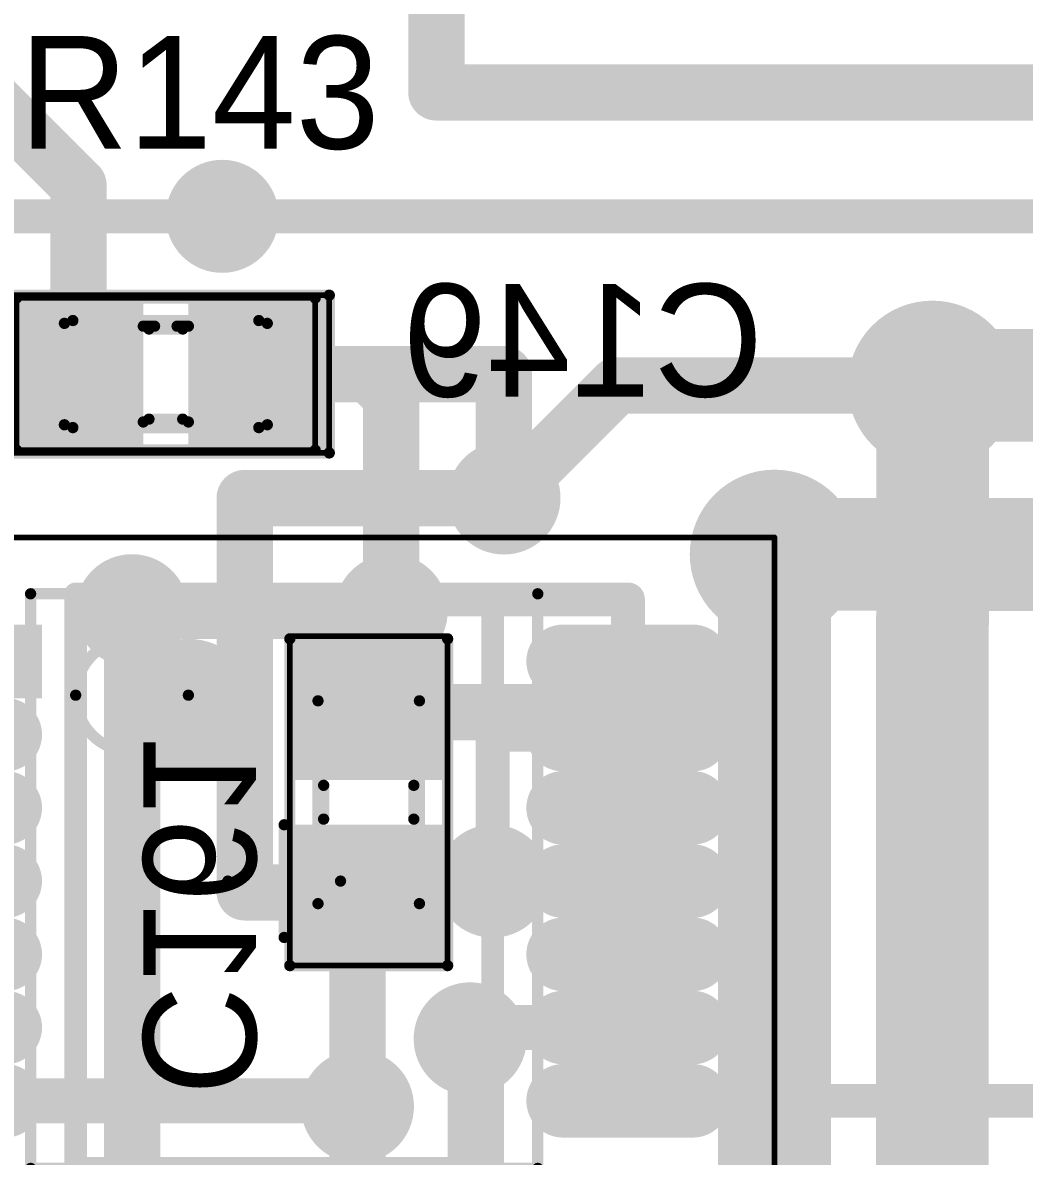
# Model space of a CAD drawing. Header units: millimetres. Extents: x 29 to 180, y 30 to 200.
# Drawn here: x 46.33 to 55.22, y 170.96 to 181.02 of the extents above; entities that cross this region are included whole.
import ezdxf

# ---------------------------------------------------------------- set-up
doc = ezdxf.new("R2010")
doc.units = ezdxf.units.MM
for name, color, linetype in [('BottomLayer', 5, 'Continuous'), ('BottomOverlay', 54, 'Continuous'), ('BottomPaste', 16, 'Continuous'), ('BottomSolder', 6, 'Continuous'), ('Mechanical13', 56, 'Continuous'), ('Mechanical15', 56, 'Continuous'), ('MultiLayer', 9, 'Continuous'), ('TopLayer', 1, 'Continuous'), ('TopOverlay', 2, 'Continuous'), ('TopPaste', 8, 'Continuous'), ('TopSolder', 216, 'Continuous'), ('ViaHoleLayer', 16, 'Continuous')]:
    doc.layers.add(name, color=color, linetype=linetype)

# ---------------------------------------------------------------- blocks, each defined once
blk = doc.blocks.new('SMD_C_0603_B_342')
at = {"layer": 'BottomLayer'}
for points in [[(-1.29999994, 0.5499989), (-1.29999994, -0.5499989), (-0.30000194, 0.5499989), (-0.30000194, -0.5499989)], [(0.2999994, 0.5499989), (0.2999994, -0.5499989), (1.2999974, 0.5499989), (1.2999974, -0.5499989)]]:
    blk.add_solid(points, dxfattribs=at)
at = {"layer": 'BottomOverlay', "const_width": 0.0999998}
for points in [[(-1.44999964, -0.7000011399999999), (-1.44999964, 0.7000011399999999)], [(-1.44999964, 0.7000011399999999), (1.44999964, 0.7000011399999999)], [(1.44999964, -0.7000011399999999), (1.44999964, 0.7000011399999999)], [(-0.1499997, 0.40000174), (0.1499997, 0.40000174)], [(-0.1499997, -0.3999992), (0.1499997, -0.3999992)], [(-1.44999964, -0.7000011399999999), (1.44999964, -0.7000011399999999)]]:
    blk.add_lwpolyline(points, dxfattribs=at)
at = {"layer": 'BottomOverlay', "const_width": 0.0499999}
for points in [[(-1.47499832, 0.7000011399999999, 1), (-1.42500096, 0.7000011399999999, 1)], [(-1.47499832, 0.7000011399999999, 1), (-1.42500096, 0.7000011399999999, 1)], [(1.42500096, 0.7000011399999999, 1), (1.47499832, 0.7000011399999999, 1)], [(1.42500096, 0.7000011399999999, 1), (1.47499832, 0.7000011399999999, 1)], [(-0.17499838, 0.40000174, 1), (-0.12500102, 0.40000174, 1)], [(0.12500102, 0.40000174, 1), (0.17499838, 0.40000174, 1)], [(-0.17499838, -0.3999992, 1), (-0.12500102, -0.3999992, 1)], [(0.12500102, -0.3999992, 1), (0.17499838, -0.3999992, 1)], [(-1.47499832, -0.7000011399999999, 1), (-1.42500096, -0.7000011399999999, 1)], [(-1.47499832, -0.7000011399999999, 1), (-1.42500096, -0.7000011399999999, 1)], [(1.42500096, -0.7000011399999999, 1), (1.47499832, -0.7000011399999999, 1)], [(1.42500096, -0.7000011399999999, 1), (1.47499832, -0.7000011399999999, 1)]]:
    blk.add_lwpolyline(points, format="xyb", close=True, dxfattribs=at)
at = {"layer": 'BottomPaste'}
for points in [[(-1.29999994, 0.5499989), (-1.29999994, -0.5499989), (-0.30000194, 0.5499989), (-0.30000194, -0.5499989)], [(0.2999994, 0.5499989), (0.2999994, -0.5499989), (1.2999974, 0.5499989), (1.2999974, -0.5499989)]]:
    blk.add_solid(points, dxfattribs=at)
at = {"layer": 'BottomSolder'}
for points in [[(-1.40159994, 0.6515989), (-1.40159994, -0.6515989), (-0.19840194, 0.6515989), (-0.19840194, -0.6515989)], [(0.1983994, 0.6515989), (0.1983994, -0.6515989), (1.4015974, 0.6515989), (1.4015974, -0.6515989)]]:
    blk.add_solid(points, dxfattribs=at)
at = {"layer": 'Mechanical13', "const_width": 0.0999998}
for points in [[(-0.90000074, -0.4499991), (-0.90000074, 0.45000164)], [(-0.90000074, 0.45000164), (0.8999982, 0.45000164)], [(0.8999982, -0.4499991), (0.8999982, 0.45000164)], [(-0.90000074, -0.4499991), (0.8999982, -0.4499991)]]:
    blk.add_lwpolyline(points, dxfattribs=at)
at = {"layer": 'Mechanical13', "const_width": 0.0499999}
for points in [[(-0.9249994199999999, 0.45000164, 1), (-0.8750020599999999, 0.45000164, 1)], [(-0.9249994199999999, 0.45000164, 1), (-0.8750020599999999, 0.45000164, 1)], [(0.8749995199999999, 0.45000164, 1), (0.9249968799999999, 0.45000164, 1)], [(0.8749995199999999, 0.45000164, 1), (0.9249968799999999, 0.45000164, 1)], [(-0.9249994199999999, -0.4499991, 1), (-0.8750020599999999, -0.4499991, 1)], [(-0.9249994199999999, -0.4499991, 1), (-0.8750020599999999, -0.4499991, 1)], [(0.8749995199999999, -0.4499991, 1), (0.9249968799999999, -0.4499991, 1)], [(0.8749995199999999, -0.4499991, 1), (0.9249968799999999, -0.4499991, 1)]]:
    blk.add_lwpolyline(points, format="xyb", close=True, dxfattribs=at)
at = {"layer": 'Mechanical15', "const_width": 0.0499999}
for points in [[(-1.47500086, -0.7000011399999999), (-1.47500086, 0.7000011399999999)], [(-1.47500086, 0.7000011399999999), (1.44999964, 0.7000011399999999)], [(1.44999964, -0.7000011399999999), (1.44999964, 0.7000011399999999)], [(-1.47500086, -0.7000011399999999), (1.44999964, -0.7000011399999999)]]:
    blk.add_lwpolyline(points, dxfattribs=at)
at = {"layer": 'Mechanical15', "const_width": 0.02499868}
for points in [[(-1.4875002, 0.7000011399999999, 1), (-1.46250152, 0.7000011399999999, 1)], [(-1.4875002, 0.7000011399999999, 1), (-1.46250152, 0.7000011399999999, 1)], [(1.4375003, 0.7000011399999999, 1), (1.46249898, 0.7000011399999999, 1)], [(1.4375003, 0.7000011399999999, 1), (1.46249898, 0.7000011399999999, 1)], [(-1.4875002, -0.7000011399999999, 1), (-1.46250152, -0.7000011399999999, 1)], [(-1.4875002, -0.7000011399999999, 1), (-1.46250152, -0.7000011399999999, 1)], [(1.4375003, -0.7000011399999999, 1), (1.46249898, -0.7000011399999999, 1)], [(1.4375003, -0.7000011399999999, 1), (1.46249898, -0.7000011399999999, 1)]]:
    blk.add_lwpolyline(points, format="xyb", close=True, dxfattribs=at)
blk = doc.blocks.new('SMD_C_0603_B_353')
at = {"layer": 'BottomLayer'}
for points in [[(-1.29999994, 0.5499989), (-1.29999994, -0.5499989), (-0.30000194, 0.5499989), (-0.30000194, -0.5499989)], [(0.2999994, 0.5499989), (0.2999994, -0.5499989), (1.2999974, 0.5499989), (1.2999974, -0.5499989)]]:
    blk.add_solid(points, dxfattribs=at)
at = {"layer": 'BottomOverlay', "const_width": 0.0999998}
for points in [[(-1.44999964, -0.7000011399999999), (-1.44999964, 0.7000011399999999)], [(1.44999964, 0.7000011399999999), (-1.44999964, 0.7000011399999999)], [(1.44999964, -0.7000011399999999), (1.44999964, 0.7000011399999999)], [(0.1499997, 0.40000174), (-0.1499997, 0.40000174)], [(0.1499997, -0.3999992), (-0.1499997, -0.3999992)], [(1.44999964, -0.7000011399999999), (-1.44999964, -0.7000011399999999)]]:
    blk.add_lwpolyline(points, dxfattribs=at)
at = {"layer": 'BottomOverlay', "const_width": 0.0499999}
for points in [[(-1.47499832, 0.7000011399999999, 1), (-1.42500096, 0.7000011399999999, 1)], [(-1.47499832, 0.7000011399999999, 1), (-1.42500096, 0.7000011399999999, 1)], [(1.42500096, 0.7000011399999999, 1), (1.47499832, 0.7000011399999999, 1)], [(1.42500096, 0.7000011399999999, 1), (1.47499832, 0.7000011399999999, 1)], [(-0.17499838, 0.40000174, 1), (-0.12500102, 0.40000174, 1)], [(0.12500102, 0.40000174, 1), (0.17499838, 0.40000174, 1)], [(-0.17499838, -0.3999992, 1), (-0.12500102, -0.3999992, 1)], [(0.12500102, -0.3999992, 1), (0.17499838, -0.3999992, 1)], [(-1.47499832, -0.7000011399999999, 1), (-1.42500096, -0.7000011399999999, 1)], [(-1.47499832, -0.7000011399999999, 1), (-1.42500096, -0.7000011399999999, 1)], [(1.42500096, -0.7000011399999999, 1), (1.47499832, -0.7000011399999999, 1)], [(1.42500096, -0.7000011399999999, 1), (1.47499832, -0.7000011399999999, 1)]]:
    blk.add_lwpolyline(points, format="xyb", close=True, dxfattribs=at)
at = {"layer": 'BottomPaste'}
for points in [[(-1.29999994, 0.5499989), (-1.29999994, -0.5499989), (-0.30000194, 0.5499989), (-0.30000194, -0.5499989)], [(0.2999994, 0.5499989), (0.2999994, -0.5499989), (1.2999974, 0.5499989), (1.2999974, -0.5499989)]]:
    blk.add_solid(points, dxfattribs=at)
at = {"layer": 'BottomSolder'}
for points in [[(-1.40159994, 0.6515989), (-1.40159994, -0.6515989), (-0.19840194, 0.6515989), (-0.19840194, -0.6515989)], [(0.1983994, 0.6515989), (0.1983994, -0.6515989), (1.4015974, 0.6515989), (1.4015974, -0.6515989)]]:
    blk.add_solid(points, dxfattribs=at)
at = {"layer": 'Mechanical13', "const_width": 0.0999998}
for points in [[(-0.90000074, -0.4499991), (-0.90000074, 0.45000164)], [(0.8999982, 0.45000164), (-0.90000074, 0.45000164)], [(0.8999982, -0.4499991), (0.8999982, 0.45000164)], [(0.8999982, -0.4499991), (-0.90000074, -0.4499991)]]:
    blk.add_lwpolyline(points, dxfattribs=at)
at = {"layer": 'Mechanical13', "const_width": 0.0499999}
for points in [[(-0.9249994199999999, 0.45000164, 1), (-0.8750020599999999, 0.45000164, 1)], [(-0.9249994199999999, 0.45000164, 1), (-0.8750020599999999, 0.45000164, 1)], [(0.8749995199999999, 0.45000164, 1), (0.9249968799999999, 0.45000164, 1)], [(0.8749995199999999, 0.45000164, 1), (0.9249968799999999, 0.45000164, 1)], [(-0.9249994199999999, -0.4499991, 1), (-0.8750020599999999, -0.4499991, 1)], [(-0.9249994199999999, -0.4499991, 1), (-0.8750020599999999, -0.4499991, 1)], [(0.8749995199999999, -0.4499991, 1), (0.9249968799999999, -0.4499991, 1)], [(0.8749995199999999, -0.4499991, 1), (0.9249968799999999, -0.4499991, 1)]]:
    blk.add_lwpolyline(points, format="xyb", close=True, dxfattribs=at)
at = {"layer": 'Mechanical15', "const_width": 0.0499999}
for points in [[(-1.47500086, -0.7000011399999999), (-1.47500086, 0.7000011399999999)], [(1.44999964, 0.7000011399999999), (-1.47500086, 0.7000011399999999)], [(1.44999964, -0.7000011399999999), (1.44999964, 0.7000011399999999)], [(1.44999964, -0.7000011399999999), (-1.47500086, -0.7000011399999999)]]:
    blk.add_lwpolyline(points, dxfattribs=at)
at = {"layer": 'Mechanical15', "const_width": 0.02499868}
for points in [[(-1.4875002, 0.7000011399999999, 1), (-1.46250152, 0.7000011399999999, 1)], [(-1.4875002, 0.7000011399999999, 1), (-1.46250152, 0.7000011399999999, 1)], [(1.4375003, 0.7000011399999999, 1), (1.46249898, 0.7000011399999999, 1)], [(1.4375003, 0.7000011399999999, 1), (1.46249898, 0.7000011399999999, 1)], [(-1.4875002, -0.7000011399999999, 1), (-1.46250152, -0.7000011399999999, 1)], [(-1.4875002, -0.7000011399999999, 1), (-1.46250152, -0.7000011399999999, 1)], [(1.4375003, -0.7000011399999999, 1), (1.46249898, -0.7000011399999999, 1)], [(1.4375003, -0.7000011399999999, 1), (1.46249898, -0.7000011399999999, 1)]]:
    blk.add_lwpolyline(points, format="xyb", close=True, dxfattribs=at)
blk = doc.blocks.new('TSSOP14_395')
at = {"layer": 'Mechanical13', "const_width": 0.0999998}
for points in [[(-2.24999804, 2.54999998), (2.25000058, 2.54999998)], [(-2.24999804, -2.54999998), (-2.24999804, 2.54999998)], [(2.25000058, -2.54999998), (2.25000058, 2.54999998)], [(-2.24999804, -2.54999998), (2.25000058, -2.54999998)]]:
    blk.add_lwpolyline(points, dxfattribs=at)
at = {"layer": 'Mechanical13'}
for points, const_width in [([(-2.27499672, 2.54999998, 1), (-2.22499936, 2.54999998, 1)], 0.0499999), ([(-2.27499672, 2.54999998, 1), (-2.22499936, 2.54999998, 1)], 0.0499999), ([(2.2250019, 2.54999998, 1), (2.27499926, 2.54999998, 1)], 0.0499999), ([(2.2250019, 2.54999998, 1), (2.27499926, 2.54999998, 1)], 0.0499999), ([(-0.85000084, 1.65000178, 1), (-1.84999884, 1.65000178, 1)], 0.0999998), ([(-1.87499752, 1.65000178, 1), (-1.82500016, 1.65000178, 1)], 0.0499999), ([(-0.8749995199999999, 1.65000178, 1), (-0.8250021599999999, 1.65000178, 1)], 0.0499999), ([(-2.27499672, -2.54999998, 1), (-2.22499936, -2.54999998, 1)], 0.0499999), ([(-2.27499672, -2.54999998, 1), (-2.22499936, -2.54999998, 1)], 0.0499999), ([(2.2250019, -2.54999998, 1), (2.27499926, -2.54999998, 1)], 0.0499999), ([(2.2250019, -2.54999998, 1), (2.27499926, -2.54999998, 1)], 0.0499999)]:
    blk.add_lwpolyline(points, format="xyb", close=True, dxfattribs=dict(at, const_width=const_width))
at = {"layer": 'Mechanical15'}
for points, const_width in [([(-4.34999892, 3.05000152), (4.35000146, 3.05000152)], 0.0499999), ([(-4.34999892, -3.04999898), (-4.34999892, 3.05000152)], 0.0499999), ([(4.35000146, -3.04999898), (4.35000146, 3.05000152)], 0.0499999), ([(0, -0.499999), (0, 0.50000154)], 0.0999998), ([(-0.499999, 0), (0.50000154, 0)], 0.0999998), ([(-4.34999892, -3.04999898), (4.35000146, -3.04999898)], 0.0499999)]:
    blk.add_lwpolyline(points, dxfattribs=dict(at, const_width=const_width))
for points, const_width in [([(-4.36249826, 3.05000152, 1), (-4.337499579999999, 3.05000152, 1)], 0.02499868), ([(-4.36249826, 3.05000152, 1), (-4.337499579999999, 3.05000152, 1)], 0.02499868), ([(4.33750212, 3.05000152, 1), (4.362500799999999, 3.05000152, 1)], 0.02499868), ([(4.33750212, 3.05000152, 1), (4.362500799999999, 3.05000152, 1)], 0.02499868), ([(-0.02499868, 0.50000154, 1), (0.02499868, 0.50000154, 1)], 0.0499999), ([(-0.52499768, 0, 1), (-0.47500032, 0, 1)], 0.0499999), ([(0.47500286, 0, 1), (0.52500022, 0, 1)], 0.0499999), ([(-0.02499868, -0.499999, 1), (0.02499868, -0.499999, 1)], 0.0499999), ([(-4.36249826, -3.04999898, 1), (-4.337499579999999, -3.04999898, 1)], 0.02499868), ([(-4.36249826, -3.04999898, 1), (-4.337499579999999, -3.04999898, 1)], 0.02499868), ([(4.33750212, -3.04999898, 1), (4.362500799999999, -3.04999898, 1)], 0.02499868), ([(4.33750212, -3.04999898, 1), (4.362500799999999, -3.04999898, 1)], 0.02499868)]:
    blk.add_lwpolyline(points, format="xyb", close=True, dxfattribs=dict(at, const_width=const_width))
at = {"layer": 'TopLayer', "const_width": 0.4499991}
for points in [[(2.4750014, 1.95000118), (3.62500164, 1.95000118)], [(-3.6249991, 1.29999994), (-2.47499886, 1.29999994)], [(2.4750014, 1.29999994), (3.62500164, 1.29999994)], [(-3.6249991, 0.6500012399999999), (-2.47499886, 0.6500012399999999)], [(2.4750014, 0.6500012399999999), (3.62500164, 0.6500012399999999)], [(-3.6249991, 0), (-2.47499886, 0)], [(2.4750014, 0), (3.62500164, 0)], [(-3.6249991, -0.6499986999999999), (-2.47499886, -0.6499986999999999)], [(2.4750014, -0.6499986999999999), (3.62500164, -0.6499986999999999)], [(-3.6249991, -1.29999994), (-2.47499886, -1.29999994)], [(2.4750014, -1.29999994), (3.62500164, -1.29999994)], [(-3.6249991, -1.94999864), (-2.47499886, -1.94999864)], [(2.4750014, -1.94999864), (3.62500164, -1.94999864)]]:
    blk.add_lwpolyline(points, dxfattribs=at)
at = {"layer": 'TopLayer', "const_width": 0.22499828}
for points in [[(2.36250226, 1.95000118, 1), (2.58750054, 1.95000118, 1)], [(3.5125025, 1.95000118, 1), (3.73750078, 1.95000118, 1)], [(-3.73749824, 1.29999994, 1), (-3.51249996, 1.29999994, 1)], [(-2.587498, 1.29999994, 1), (-2.36249972, 1.29999994, 1)], [(2.36250226, 1.29999994, 1), (2.58750054, 1.29999994, 1)], [(3.5125025, 1.29999994, 1), (3.73750078, 1.29999994, 1)], [(-3.73749824, 0.6500012399999999, 1), (-3.51249996, 0.6500012399999999, 1)], [(-2.587498, 0.6500012399999999, 1), (-2.36249972, 0.6500012399999999, 1)], [(2.36250226, 0.6500012399999999, 1), (2.58750054, 0.6500012399999999, 1)], [(3.5125025, 0.6500012399999999, 1), (3.73750078, 0.6500012399999999, 1)], [(-3.73749824, 0, 1), (-3.51249996, 0, 1)], [(-2.587498, 0, 1), (-2.36249972, 0, 1)], [(2.36250226, 0, 1), (2.58750054, 0, 1)], [(3.5125025, 0, 1), (3.73750078, 0, 1)], [(-3.73749824, -0.6499986999999999, 1), (-3.51249996, -0.6499986999999999, 1)], [(-2.587498, -0.6499986999999999, 1), (-2.36249972, -0.6499986999999999, 1)], [(2.36250226, -0.6499986999999999, 1), (2.58750054, -0.6499986999999999, 1)], [(3.5125025, -0.6499986999999999, 1), (3.73750078, -0.6499986999999999, 1)], [(-3.73749824, -1.29999994, 1), (-3.51249996, -1.29999994, 1)], [(-2.587498, -1.29999994, 1), (-2.36249972, -1.29999994, 1)], [(2.36250226, -1.29999994, 1), (2.58750054, -1.29999994, 1)], [(3.5125025, -1.29999994, 1), (3.73750078, -1.29999994, 1)], [(-3.73749824, -1.94999864, 1), (-3.51249996, -1.94999864, 1)], [(-2.587498, -1.94999864, 1), (-2.36249972, -1.94999864, 1)], [(2.36250226, -1.94999864, 1), (2.58750054, -1.94999864, 1)], [(3.5125025, -1.94999864, 1), (3.73750078, -1.94999864, 1)]]:
    blk.add_lwpolyline(points, format="xyb", close=True, dxfattribs=at)
at = {"layer": 'TopLayer'}
blk.add_solid([(-2.25000058, 1.7250029), (-2.25000058, 2.17499946), (-3.84999738, 1.7250029), (-3.84999738, 2.17499946)], dxfattribs=at)
at = {"layer": 'TopOverlay'}
for points, const_width in [([(-2.92499796, 2.7250009, 1), (-3.175, 2.7250009, 1)], 0.2499995), ([(-3.23749924, 2.7250009, 1), (-3.11250076, 2.7250009, 1)], 0.12499848), ([(-2.9874972, 2.7250009, 1), (-2.86249872, 2.7250009, 1)], 0.12499848), ([(-1.89999874, 2.54999998, 1), (-1.79999894, 2.54999998, 1)], 0.0999998), ([(-1.89999874, 2.54999998, 1), (-1.79999894, 2.54999998, 1)], 0.0999998), ([(1.80000148, 2.54999998, 1), (1.90000128, 2.54999998, 1)], 0.0999998), ([(1.80000148, 2.54999998, 1), (1.90000128, 2.54999998, 1)], 0.0999998), ([(-0.5499989, 1.55000198, 1), (-1.1499977, 1.55000198, 1)], 0.5999987999999999), ([(-1.2999974, 1.55000198, 1), (-0.9999979999999999, 1.55000198, 1)], 0.2999994), ([(-0.6999985999999999, 1.55000198, 1), (-0.3999992, 1.55000198, 1)], 0.2999994), ([(-1.89999874, -2.54999998, 1), (-1.79999894, -2.54999998, 1)], 0.0999998), ([(-1.89999874, -2.54999998, 1), (-1.79999894, -2.54999998, 1)], 0.0999998), ([(1.80000148, -2.54999998, 1), (1.90000128, -2.54999998, 1)], 0.0999998), ([(1.80000148, -2.54999998, 1), (1.90000128, -2.54999998, 1)], 0.0999998)]:
    blk.add_lwpolyline(points, format="xyb", close=True, dxfattribs=dict(at, const_width=const_width))
at = {"layer": 'TopOverlay', "const_width": 0.1999996}
for points in [[(-1.84999884, 2.54999998), (1.85000138, 2.54999998)], [(-1.84999884, -2.54999998), (-1.84999884, 2.54999998)], [(1.85000138, -2.54999998), (1.85000138, 2.54999998)], [(-1.84999884, -2.54999998), (1.85000138, -2.54999998)]]:
    blk.add_lwpolyline(points, dxfattribs=at)
at = {"layer": 'TopPaste', "const_width": 0.4499991}
for points in [[(2.4750014, 1.95000118), (3.62500164, 1.95000118)], [(-3.6249991, 1.29999994), (-2.47499886, 1.29999994)], [(2.4750014, 1.29999994), (3.62500164, 1.29999994)], [(-3.6249991, 0.6500012399999999), (-2.47499886, 0.6500012399999999)], [(2.4750014, 0.6500012399999999), (3.62500164, 0.6500012399999999)], [(-3.6249991, 0), (-2.47499886, 0)], [(2.4750014, 0), (3.62500164, 0)], [(-3.6249991, -0.6499986999999999), (-2.47499886, -0.6499986999999999)], [(2.4750014, -0.6499986999999999), (3.62500164, -0.6499986999999999)], [(-3.6249991, -1.29999994), (-2.47499886, -1.29999994)], [(2.4750014, -1.29999994), (3.62500164, -1.29999994)], [(-3.6249991, -1.94999864), (-2.47499886, -1.94999864)], [(2.4750014, -1.94999864), (3.62500164, -1.94999864)]]:
    blk.add_lwpolyline(points, dxfattribs=at)
at = {"layer": 'TopPaste', "const_width": 0.22499828}
for points in [[(2.36250226, 1.95000118, 1), (2.58750054, 1.95000118, 1)], [(3.5125025, 1.95000118, 1), (3.73750078, 1.95000118, 1)], [(-3.73749824, 1.29999994, 1), (-3.51249996, 1.29999994, 1)], [(-2.587498, 1.29999994, 1), (-2.36249972, 1.29999994, 1)], [(2.36250226, 1.29999994, 1), (2.58750054, 1.29999994, 1)], [(3.5125025, 1.29999994, 1), (3.73750078, 1.29999994, 1)], [(-3.73749824, 0.6500012399999999, 1), (-3.51249996, 0.6500012399999999, 1)], [(-2.587498, 0.6500012399999999, 1), (-2.36249972, 0.6500012399999999, 1)], [(2.36250226, 0.6500012399999999, 1), (2.58750054, 0.6500012399999999, 1)], [(3.5125025, 0.6500012399999999, 1), (3.73750078, 0.6500012399999999, 1)], [(-3.73749824, 0, 1), (-3.51249996, 0, 1)], [(-2.587498, 0, 1), (-2.36249972, 0, 1)], [(2.36250226, 0, 1), (2.58750054, 0, 1)], [(3.5125025, 0, 1), (3.73750078, 0, 1)], [(-3.73749824, -0.6499986999999999, 1), (-3.51249996, -0.6499986999999999, 1)], [(-2.587498, -0.6499986999999999, 1), (-2.36249972, -0.6499986999999999, 1)], [(2.36250226, -0.6499986999999999, 1), (2.58750054, -0.6499986999999999, 1)], [(3.5125025, -0.6499986999999999, 1), (3.73750078, -0.6499986999999999, 1)], [(-3.73749824, -1.29999994, 1), (-3.51249996, -1.29999994, 1)], [(-2.587498, -1.29999994, 1), (-2.36249972, -1.29999994, 1)], [(2.36250226, -1.29999994, 1), (2.58750054, -1.29999994, 1)], [(3.5125025, -1.29999994, 1), (3.73750078, -1.29999994, 1)], [(-3.73749824, -1.94999864, 1), (-3.51249996, -1.94999864, 1)], [(-2.587498, -1.94999864, 1), (-2.36249972, -1.94999864, 1)], [(2.36250226, -1.94999864, 1), (2.58750054, -1.94999864, 1)], [(3.5125025, -1.94999864, 1), (3.73750078, -1.94999864, 1)]]:
    blk.add_lwpolyline(points, format="xyb", close=True, dxfattribs=at)
at = {"layer": 'TopPaste'}
blk.add_solid([(-2.25000058, 1.7250029), (-2.25000058, 2.17499946), (-3.84999738, 1.7250029), (-3.84999738, 2.17499946)], dxfattribs=at)
at = {"layer": 'TopSolder', "const_width": 0.6531990999999999}
for points in [[(2.4750014, 1.95000118), (3.62500164, 1.95000118)], [(-3.6249991, 1.29999994), (-2.47499886, 1.29999994)], [(2.4750014, 1.29999994), (3.62500164, 1.29999994)], [(-3.6249991, 0.6500012399999999), (-2.47499886, 0.6500012399999999)], [(2.4750014, 0.6500012399999999), (3.62500164, 0.6500012399999999)], [(-3.6249991, 0), (-2.47499886, 0)], [(2.4750014, 0), (3.62500164, 0)], [(-3.6249991, -0.6499986999999999), (-2.47499886, -0.6499986999999999)], [(2.4750014, -0.6499986999999999), (3.62500164, -0.6499986999999999)], [(-3.6249991, -1.29999994), (-2.47499886, -1.29999994)], [(2.4750014, -1.29999994), (3.62500164, -1.29999994)], [(-3.6249991, -1.94999864), (-2.47499886, -1.94999864)], [(2.4750014, -1.94999864), (3.62500164, -1.94999864)]]:
    blk.add_lwpolyline(points, dxfattribs=at)
at = {"layer": 'TopSolder', "const_width": 0.32659828}
for points in [[(2.31170226, 1.95000118, 1), (2.63830054, 1.95000118, 1)], [(3.4617025, 1.95000118, 1), (3.78830078, 1.95000118, 1)], [(-3.78829824, 1.29999994, 1), (-3.46169996, 1.29999994, 1)], [(-2.638298, 1.29999994, 1), (-2.31169972, 1.29999994, 1)], [(2.31170226, 1.29999994, 1), (2.63830054, 1.29999994, 1)], [(3.4617025, 1.29999994, 1), (3.78830078, 1.29999994, 1)], [(-3.78829824, 0.6500012399999999, 1), (-3.46169996, 0.6500012399999999, 1)], [(-2.638298, 0.6500012399999999, 1), (-2.31169972, 0.6500012399999999, 1)], [(2.31170226, 0.6500012399999999, 1), (2.63830054, 0.6500012399999999, 1)], [(3.4617025, 0.6500012399999999, 1), (3.78830078, 0.6500012399999999, 1)], [(-3.78829824, 0, 1), (-3.46169996, 0, 1)], [(-2.638298, 0, 1), (-2.31169972, 0, 1)], [(2.31170226, 0, 1), (2.63830054, 0, 1)], [(3.4617025, 0, 1), (3.78830078, 0, 1)], [(-3.78829824, -0.6499986999999999, 1), (-3.46169996, -0.6499986999999999, 1)], [(-2.638298, -0.6499986999999999, 1), (-2.31169972, -0.6499986999999999, 1)], [(2.31170226, -0.6499986999999999, 1), (2.63830054, -0.6499986999999999, 1)], [(3.4617025, -0.6499986999999999, 1), (3.78830078, -0.6499986999999999, 1)], [(-3.78829824, -1.29999994, 1), (-3.46169996, -1.29999994, 1)], [(-2.638298, -1.29999994, 1), (-2.31169972, -1.29999994, 1)], [(2.31170226, -1.29999994, 1), (2.63830054, -1.29999994, 1)], [(3.4617025, -1.29999994, 1), (3.78830078, -1.29999994, 1)], [(-3.78829824, -1.94999864, 1), (-3.46169996, -1.94999864, 1)], [(-2.638298, -1.94999864, 1), (-2.31169972, -1.94999864, 1)], [(2.31170226, -1.94999864, 1), (2.63830054, -1.94999864, 1)], [(3.4617025, -1.94999864, 1), (3.78830078, -1.94999864, 1)]]:
    blk.add_lwpolyline(points, format="xyb", close=True, dxfattribs=at)
at = {"layer": 'TopSolder'}
blk.add_solid([(-2.14840058, 1.6234029), (-2.14840058, 2.27659946), (-3.95159738, 1.6234029), (-3.95159738, 2.27659946)], dxfattribs=at)
blk = doc.blocks.new('SMD_R_0603_513')
at = {"layer": 'Mechanical13', "const_width": 0.0999998}
for points in [[(-0.8249996199999999, -0.47500032), (-0.8249996199999999, 0.47500032)], [(-0.8249996199999999, 0.47500032), (0.8249996199999999, 0.47500032)], [(0.8249996199999999, -0.47500032), (0.8249996199999999, 0.47500032)], [(-0.8249996199999999, -0.47500032), (0.8249996199999999, -0.47500032)]]:
    blk.add_lwpolyline(points, dxfattribs=at)
at = {"layer": 'Mechanical13', "const_width": 0.0499999}
for points in [[(-0.8499983, 0.47500032, 1), (-0.80000094, 0.47500032, 1)], [(-0.8499983, 0.47500032, 1), (-0.80000094, 0.47500032, 1)], [(0.80000094, 0.47500032, 1), (0.8499983, 0.47500032, 1)], [(0.80000094, 0.47500032, 1), (0.8499983, 0.47500032, 1)], [(-0.8499983, -0.47500032, 1), (-0.80000094, -0.47500032, 1)], [(-0.8499983, -0.47500032, 1), (-0.80000094, -0.47500032, 1)], [(0.80000094, -0.47500032, 1), (0.8499983, -0.47500032, 1)], [(0.80000094, -0.47500032, 1), (0.8499983, -0.47500032, 1)]]:
    blk.add_lwpolyline(points, format="xyb", close=True, dxfattribs=at)
at = {"layer": 'Mechanical15', "const_width": 0.0499999}
for points in [[(-1.32500116, -0.67499992), (-1.32500116, 0.67499992)], [(-1.32500116, 0.67499992), (1.32500116, 0.67499992)], [(1.32500116, -0.67499992), (1.32500116, 0.67499992)], [(-1.32500116, -0.67499992), (1.32500116, -0.67499992)]]:
    blk.add_lwpolyline(points, dxfattribs=at)
at = {"layer": 'Mechanical15', "const_width": 0.02499868}
for points in [[(-1.3375005, 0.67499992, 1), (-1.31250182, 0.67499992, 1)], [(-1.3375005, 0.67499992, 1), (-1.31250182, 0.67499992, 1)], [(1.31250182, 0.67499992, 1), (1.3375005, 0.67499992, 1)], [(1.31250182, 0.67499992, 1), (1.3375005, 0.67499992, 1)], [(-1.3375005, -0.67499992, 1), (-1.31250182, -0.67499992, 1)], [(-1.3375005, -0.67499992, 1), (-1.31250182, -0.67499992, 1)], [(1.31250182, -0.67499992, 1), (1.3375005, -0.67499992, 1)], [(1.31250182, -0.67499992, 1), (1.3375005, -0.67499992, 1)]]:
    blk.add_lwpolyline(points, format="xyb", close=True, dxfattribs=at)
at = {"layer": 'TopLayer'}
for points in [[(-0.37500052, -0.52500022), (-0.37500052, 0.52500022), (-1.17499892, -0.52500022), (-1.17499892, 0.52500022)], [(1.17499892, -0.52500022), (1.17499892, 0.52500022), (0.37500052, -0.52500022), (0.37500052, 0.52500022)]]:
    blk.add_solid(points, dxfattribs=at)
at = {"layer": 'TopOverlay', "const_width": 0.0999998}
for points in [[(-1.32500116, 0.67499992), (1.32500116, 0.67499992)], [(-1.32500116, -0.67499992), (-1.32500116, 0.67499992)], [(1.32500116, -0.67499992), (1.32500116, 0.67499992)], [(-0.1999996, 0.42500042), (-0.0999998, 0.42500042)], [(-0.0999998, 0.42500042), (0.0999998, 0.42500042)], [(0.0999998, 0.42500042), (0.1999996, 0.42500042)], [(-0.1999996, -0.42500042), (0.1999996, -0.42500042)], [(-1.32500116, -0.67499992), (1.32500116, -0.67499992)]]:
    blk.add_lwpolyline(points, dxfattribs=at)
at = {"layer": 'TopOverlay', "const_width": 0.0499999}
for points in [[(-1.34999984, 0.67499992, 1), (-1.30000248, 0.67499992, 1)], [(-1.34999984, 0.67499992, 1), (-1.30000248, 0.67499992, 1)], [(1.30000248, 0.67499992, 1), (1.34999984, 0.67499992, 1)], [(1.30000248, 0.67499992, 1), (1.34999984, 0.67499992, 1)], [(-0.22499828, 0.42500042, 1), (-0.17500092, 0.42500042, 1)], [(-0.12499848, 0.42500042, 1), (-0.07500111999999999, 0.42500042, 1)], [(-0.12499848, 0.42500042, 1), (-0.07500111999999999, 0.42500042, 1)], [(0.07500111999999999, 0.42500042, 1), (0.12499848, 0.42500042, 1)], [(0.07500111999999999, 0.42500042, 1), (0.12499848, 0.42500042, 1)], [(0.17500092, 0.42500042, 1), (0.22499828, 0.42500042, 1)], [(-0.22499828, -0.42500042, 1), (-0.17500092, -0.42500042, 1)], [(0.17500092, -0.42500042, 1), (0.22499828, -0.42500042, 1)], [(-1.34999984, -0.67499992, 1), (-1.30000248, -0.67499992, 1)], [(-1.34999984, -0.67499992, 1), (-1.30000248, -0.67499992, 1)], [(1.30000248, -0.67499992, 1), (1.34999984, -0.67499992, 1)], [(1.30000248, -0.67499992, 1), (1.34999984, -0.67499992, 1)]]:
    blk.add_lwpolyline(points, format="xyb", close=True, dxfattribs=at)
at = {"layer": 'TopPaste'}
for points in [[(-0.37500052, -0.52500022), (-0.37500052, 0.52500022), (-1.17499892, -0.52500022), (-1.17499892, 0.52500022)], [(1.17499892, -0.52500022), (1.17499892, 0.52500022), (0.37500052, -0.52500022), (0.37500052, 0.52500022)]]:
    blk.add_solid(points, dxfattribs=at)
at = {"layer": 'TopSolder'}
for points in [[(-0.27340052, -0.6266002199999999), (-0.27340052, 0.6266002199999999), (-1.27659892, -0.6266002199999999), (-1.27659892, 0.6266002199999999)], [(1.27659892, -0.6266002199999999), (1.27659892, 0.6266002199999999), (0.27340052, -0.6266002199999999), (0.27340052, 0.6266002199999999)]]:
    blk.add_solid(points, dxfattribs=at)

msp = doc.modelspace()

# ---------------------------------------------------------------- linework, layer by layer
at = {"layer": 'BottomLayer'}
for points, const_width in [([(47.90000071999999, 179.30000208, 1), (48.29999992, 179.30000208, 1)], 0.3999992), ([(48.02500174, 179.30000208, 1), (48.1749989, 179.30000208, 1)], 0.1499997), ([(54.0749998, 177.8, 1), (54.72500104, 177.8, 1)], 0.6499986999999999), ([(54.15000092, 177.8, 1), (54.64999992, 177.8, 1)], 0.499999), ([(54.15400396, 177.79599696, 1), (54.65400296, 177.79599696, 1)], 0.499999), ([(54.15400396, 177.79599696, 1), (54.65400296, 177.79599696, 1)], 0.499999), ([(46.67500444, 177.90000234, 1), (46.9250014, 177.90000234, 1)], 0.2499995), ([(48.27500378, 177.90000234, 1), (48.52500074, 177.90000234, 1)], 0.2499995), ([(50.47500192, 177.90000234, 1), (50.72499887999999, 177.90000234, 1)], 0.2499995), ([(50.47500192, 177.90000234, 1), (50.72499887999999, 177.90000234, 1)], 0.2499995), ([(50.40000079999999, 176.800002, 1), (50.8, 176.800002, 1)], 0.3999992), ([(48.17500144, 176.800002, 1), (48.4249984, 176.800002, 1)], 0.2499995), ([(48.17500144, 176.800002, 1), (48.4249984, 176.800002, 1)], 0.2499995), ([(50.47500192, 176.800002, 1), (50.72499887999999, 176.800002, 1)], 0.2499995), ([(50.47500192, 176.800002, 1), (50.72499887999999, 176.800002, 1)], 0.2499995), ([(52.67500006, 176.30000046, 1), (53.3250013, 176.30000046, 1)], 0.6499986999999999), ([(52.75000118, 176.30000046, 1), (53.25000017999999, 176.30000046, 1)], 0.499999), ([(47.10000231999999, 175.80000146, 1), (47.50000152, 175.80000146, 1)], 0.3999992), ([(49.40000026, 175.80000146, 1), (49.79999946, 175.80000146, 1)], 0.3999992), ([(54.15000092, 175.71444156, 1), (54.64999992, 175.71444156, 1)], 0.499999), ([(54.15000092, 175.71444156, 1), (54.64999992, 175.71444156, 1)], 0.499999), ([(54.15400396, 175.7184446, 1), (54.65400296, 175.7184446, 1)], 0.499999), ([(54.15400396, 175.7184446, 1), (54.65400296, 175.7184446, 1)], 0.499999), ([(47.17500344, 175.80000146, 1), (47.42500039999999, 175.80000146, 1)], 0.2499995), ([(49.52500128, 175.80000146, 1), (49.67499844, 175.80000146, 1)], 0.1499997), ([(52.75000118, 174.90000072, 1), (53.25000017999999, 174.90000072, 1)], 0.499999), ([(52.75000118, 174.90000072, 1), (53.25000017999999, 174.90000072, 1)], 0.499999), ([(49.52500128, 175.10000032, 1), (49.67499844, 175.10000032, 1)], 0.1499997), ([(49.52500128, 175.10000032, 1), (49.67499844, 175.10000032, 1)], 0.1499997), ([(49.27500178, 174.90000072, 1), (49.52499873999999, 174.90000072, 1)], 0.2499995), ([(52.8750022, 174.90000072, 1), (53.12499915999999, 174.90000072, 1)], 0.2499995), ([(49.32500168, 174.90000072, 1), (49.47499884, 174.90000072, 1)], 0.1499997), ([(50.29996036, 173.39971416, 1), (50.69995956, 173.39971416, 1)], 0.3999992), ([(48.17500144, 173.30000138, 1), (48.4249984, 173.30000138, 1)], 0.2499995), ([(48.17500144, 173.30000138, 1), (48.4249984, 173.30000138, 1)], 0.2499995), ([(49.27500178, 173.30000138, 1), (49.52499873999999, 173.30000138, 1)], 0.2499995), ([(49.27500178, 173.30000138, 1), (49.52499873999999, 173.30000138, 1)], 0.2499995), ([(50.42496138, 173.39971416, 1), (50.57495854, 173.39971416, 1)], 0.1499997), ([(49.17500198, 173.20000158, 1), (49.42499893999999, 173.20000158, 1)], 0.2499995), ([(49.17500198, 173.20000158, 1), (49.42499893999999, 173.20000158, 1)], 0.2499995), ([(49.32500168, 173.30000138, 1), (49.47499884, 173.30000138, 1)], 0.1499997), ([(50.42496138, 173.30004202, 1), (50.57495854, 173.30004202, 1)], 0.1499997), ([(50.42496138, 173.30004202, 1), (50.57495854, 173.30004202, 1)], 0.1499997), ([(50.42500201999999, 173.30000138, 1), (50.57499918, 173.30000138, 1)], 0.1499997), ([(50.42500201999999, 173.30000138, 1), (50.57499918, 173.30000138, 1)], 0.1499997), ([(50.1000014, 172.00000144, 1), (50.5000006, 172.00000144, 1)], 0.3999992), ([(50.2000012, 172.00000144, 1), (50.40000079999999, 172.00000144, 1)], 0.1999996), ([(49.09996276, 171.39971816, 1), (49.49996196, 171.39971816, 1)], 0.3999992)]:
    msp.add_lwpolyline(points, format="xyb", close=True, dxfattribs=dict(at, const_width=const_width))
for points, const_width in [([(45.20000358, 179.30000208), (48.10000032, 179.30000208)], 0.2999994), ([(54.40000042, 177.8), (54.40400346, 177.79599696)], 1.00000054), ([(54.40400346, 175.7184446), (54.40400346, 177.79599696)], 1.00000054), ([(45.60000278, 177.90000234), (46.80000292, 177.90000234)], 0.499999), ([(48.40000226, 177.90000234), (50.6000004, 177.90000234)], 0.499999), ([(50.6000004, 176.800002), (50.6000004, 177.90000234)], 0.499999), ([(48.29999992, 176.800002), (50.6000004, 176.800002)], 0.499999), ([(48.29999992, 173.30000138), (48.29999992, 176.800002)], 0.499999), ([(53.00000068, 174.90000072), (53.00000068, 176.30000046)], 1.00000054), ([(54.40000042, 175.71444156), (54.40400346, 175.7184446)], 1.00000054), ([(54.40000042, 150.90000046), (54.40000042, 175.71444156)], 1.00000054), ([(47.30000192, 170.4000021), (47.30000192, 175.80000146)], 0.499999), ([(49.59999986, 175.10000032), (49.59999986, 175.80000146)], 0.2999994), ([(53.00000068, 149.50000072), (53.00000068, 174.90000072)], 1.00000054), ([(49.40000026, 174.90000072), (49.59999986, 175.10000032)], 0.2999994), ([(49.40000026, 174.90000072), (53.00000068, 174.90000072)], 0.499999), ([(48.29999992, 173.30000138), (49.40000026, 173.30000138)], 0.499999), ([(49.30000046, 173.20000158), (49.40000026, 173.30000138)], 0.499999), ([(50.49995996, 173.30004202), (50.49995996, 173.39971416)], 0.2999994), ([(49.30000046, 168.90000002), (49.30000046, 173.20000158)], 0.499999), ([(49.40000026, 173.30000138), (50.5000006, 173.30000138)], 0.2999994), ([(50.49995996, 173.30004202), (50.5000006, 173.30000138)], 0.2999994), ([(50.30000099999999, 168.10000162), (50.30000099999999, 172.00000144)], 0.3999992)]:
    msp.add_lwpolyline(points, dxfattribs=dict(at, const_width=const_width))
at = {"layer": 'BottomSolder'}
for points, const_width in [([(47.84920072, 179.30000208, 1), (48.35079992, 179.30000208, 1)], 0.5015992), ([(54.0241998, 177.8, 1), (54.77580104, 177.8, 1)], 0.7515987), ([(50.3492008, 176.800002, 1), (50.8508, 176.800002, 1)], 0.5015992), ([(52.62420006, 176.30000046, 1), (53.3758013, 176.30000046, 1)], 0.7515987), ([(47.04920232, 175.80000146, 1), (47.55080152, 175.80000146, 1)], 0.5015992), ([(49.34920026, 175.80000146, 1), (49.85079946, 175.80000146, 1)], 0.5015992), ([(50.24916036, 173.39971416, 1), (50.75075956, 173.39971416, 1)], 0.5015992), ([(50.04920139999999, 172.00000144, 1), (50.5508006, 172.00000144, 1)], 0.5015992), ([(49.04916275999999, 171.39971816, 1), (49.55076196, 171.39971816, 1)], 0.5015992)]:
    msp.add_lwpolyline(points, format="xyb", close=True, dxfattribs=dict(at, const_width=const_width))
at = {"layer": 'MultiLayer'}
for points, const_width in [([(47.90000071999999, 179.30000208, 1), (48.29999992, 179.30000208, 1)], 0.3999992), ([(54.0749998, 177.8, 1), (54.72500104, 177.8, 1)], 0.6499986999999999), ([(50.40000079999999, 176.800002, 1), (50.8, 176.800002, 1)], 0.3999992), ([(52.67500006, 176.30000046, 1), (53.3250013, 176.30000046, 1)], 0.6499986999999999), ([(47.10000231999999, 175.80000146, 1), (47.50000152, 175.80000146, 1)], 0.3999992), ([(49.40000026, 175.80000146, 1), (49.79999946, 175.80000146, 1)], 0.3999992), ([(50.29996036, 173.39971416, 1), (50.69995956, 173.39971416, 1)], 0.3999992), ([(50.1000014, 172.00000144, 1), (50.5000006, 172.00000144, 1)], 0.3999992), ([(49.09996276, 171.39971816, 1), (49.49996196, 171.39971816, 1)], 0.3999992)]:
    msp.add_lwpolyline(points, format="xyb", close=True, dxfattribs=dict(at, const_width=const_width))
at = {"layer": 'TopLayer'}
for points, const_width in [([(50.0000016, 180.39999988), (50.0000016, 183.30000424)], 0.499999), ([(46.00000198, 180.39999988), (46.82500414, 179.57499772)], 0.499999), ([(50.0000016, 180.39999988), (55.89999996, 180.39999988)], 0.499999), ([(46.82500414, 177.90000234), (46.82500414, 179.57499772)], 0.499999), ([(48.10000032, 179.30000208), (57.0000003, 179.30000208)], 0.2999994), ([(54.40000042, 177.8), (85.60000151999999, 177.8)], 1.00000054), ([(45.60000278, 177.90000234), (46.82500414, 177.90000234)], 0.499999), ([(48.39999972, 177.8999998), (49.40000026, 177.8999998)], 0.499999), ([(49.40000026, 177.8999998), (49.59999986, 177.7000002)], 0.499999), ([(50.6000004, 176.800002), (51.5999984, 177.8)], 0.499999), ([(51.5999984, 177.8), (54.40000042, 177.8)], 0.499999), ([(49.59999986, 175.80000146), (49.59999986, 177.7000002)], 0.499999), ([(53.00000068, 176.30000046), (55.78556026, 176.30000046)], 1.00000054), ([(54.6184455, 176.29599742), (55.78155722, 176.29599742)], 1.00000054), ([(47.30000192, 175.80000146), (49.59999986, 175.80000146)], 0.499999), ([(49.59999986, 175.80000146), (49.69999966, 175.90000126)], 0.2999994), ([(49.69999966, 175.90000126), (51.70000074, 175.90000126)], 0.2999994), ([(51.70000074, 175.34999982), (51.70000074, 175.90000126)], 0.2999994), ([(50.5000006, 174.69999604), (50.50000314, 174.69999858)], 0.2999994), ([(50.5000006, 173.40000118), (50.5000006, 174.69999604)], 0.2999994), ([(50.50000314, 174.69999858), (51.70000074, 174.69999858)], 0.2999994), ([(50.50000314, 173.39999864), (51.70000074, 173.39999864)], 0.2999994), ([(50.30000099999999, 172.00000144), (50.39999826, 172.0999987)], 0.3999992), ([(50.39999826, 172.0999987), (51.70000074, 172.0999987)], 0.3999992), ([(45.60000024, 171.45), (49.40000026, 171.45)], 0.3999992), ([(49.34971841999999, 171.39971816), (49.40000026, 171.45)], 0.3999992), ([(49.29996235999999, 171.39971816), (49.34971841999999, 171.39971816)], 0.3999992), ([(49.34971841999999, 170.150282), (49.34971841999999, 171.39971816)], 0.3999992), ([(51.70000074, 171.45), (72.95000141999999, 171.45)], 0.2999994)]:
    msp.add_lwpolyline(points, dxfattribs=dict(at, const_width=const_width))
for points, const_width in [([(49.87500312, 180.39999988, 1), (50.12500008, 180.39999988, 1)], 0.2499995), ([(49.87500312, 180.39999988, 1), (50.12500008, 180.39999988, 1)], 0.2499995), ([(46.70000566, 179.57499772, 1), (46.95000262, 179.57499772, 1)], 0.2499995), ([(46.70000566, 179.57499772, 1), (46.95000262, 179.57499772, 1)], 0.2499995), ([(47.90000071999999, 179.30000208, 1), (48.29999992, 179.30000208, 1)], 0.3999992), ([(48.02500174, 179.30000208, 1), (48.1749989, 179.30000208, 1)], 0.1499997), ([(54.0749998, 177.8, 1), (54.72500104, 177.8, 1)], 0.6499986999999999), ([(54.15000092, 177.8, 1), (54.64999992, 177.8, 1)], 0.499999), ([(46.70000566, 177.90000234, 1), (46.95000262, 177.90000234, 1)], 0.2499995), ([(46.70000566, 177.90000234, 1), (46.95000262, 177.90000234, 1)], 0.2499995), ([(48.27500123999999, 177.8999998, 1), (48.5249982, 177.8999998, 1)], 0.2499995), ([(49.27500178, 177.8999998, 1), (49.52499873999999, 177.8999998, 1)], 0.2499995), ([(49.27500178, 177.8999998, 1), (49.52499873999999, 177.8999998, 1)], 0.2499995), ([(51.47499991999999, 177.8, 1), (51.72499688, 177.8, 1)], 0.2499995), ([(51.47499991999999, 177.8, 1), (51.72499688, 177.8, 1)], 0.2499995), ([(54.27500194, 177.8, 1), (54.5249989, 177.8, 1)], 0.2499995), ([(49.47500137999999, 177.7000002, 1), (49.72499834, 177.7000002, 1)], 0.2499995), ([(49.47500137999999, 177.7000002, 1), (49.72499834, 177.7000002, 1)], 0.2499995), ([(50.40000079999999, 176.800002, 1), (50.8, 176.800002, 1)], 0.3999992), ([(50.47500192, 176.800002, 1), (50.72499887999999, 176.800002, 1)], 0.2499995), ([(52.67500006, 176.30000046, 1), (53.3250013, 176.30000046, 1)], 0.6499986999999999), ([(52.75000118, 176.30000046, 1), (53.25000017999999, 176.30000046, 1)], 0.499999), ([(54.368446, 176.29599742, 1), (54.86844499999999, 176.29599742, 1)], 0.499999), ([(47.10000231999999, 175.80000146, 1), (47.50000152, 175.80000146, 1)], 0.3999992), ([(49.40000026, 175.80000146, 1), (49.79999946, 175.80000146, 1)], 0.3999992), ([(47.17500344, 175.80000146, 1), (47.42500039999999, 175.80000146, 1)], 0.2499995), ([(49.47500137999999, 175.80000146, 1), (49.72499834, 175.80000146, 1)], 0.2499995), ([(49.47500137999999, 175.80000146, 1), (49.72499834, 175.80000146, 1)], 0.2499995), ([(49.62500108, 175.90000126, 1), (49.77499824, 175.90000126, 1)], 0.1499997), ([(49.62500108, 175.90000126, 1), (49.77499824, 175.90000126, 1)], 0.1499997), ([(51.62500215999999, 175.90000126, 1), (51.77499932, 175.90000126, 1)], 0.1499997), ([(51.62500215999999, 175.90000126, 1), (51.77499932, 175.90000126, 1)], 0.1499997), ([(49.52500128, 175.80000146, 1), (49.67499844, 175.80000146, 1)], 0.1499997), ([(51.62500215999999, 175.34999982, 1), (51.77499932, 175.34999982, 1)], 0.1499997), ([(50.42500201999999, 174.69999604, 1), (50.57499918, 174.69999604, 1)], 0.1499997), ([(50.42500201999999, 174.69999604, 1), (50.57499918, 174.69999604, 1)], 0.1499997), ([(50.42500456, 174.69999858, 1), (50.57500172, 174.69999858, 1)], 0.1499997), ([(50.42500456, 174.69999858, 1), (50.57500172, 174.69999858, 1)], 0.1499997), ([(51.62500215999999, 174.69999858, 1), (51.77499932, 174.69999858, 1)], 0.1499997), ([(50.29996036, 173.39971416, 1), (50.69995956, 173.39971416, 1)], 0.3999992), ([(50.42500201999999, 173.40000118, 1), (50.57499918, 173.40000118, 1)], 0.1499997), ([(50.42500456, 173.39999864, 1), (50.57500172, 173.39999864, 1)], 0.1499997), ([(51.62500215999999, 173.39999864, 1), (51.77499932, 173.39999864, 1)], 0.1499997), ([(50.1000014, 172.00000144, 1), (50.5000006, 172.00000144, 1)], 0.3999992), ([(50.29999846, 172.0999987, 1), (50.49999806, 172.0999987, 1)], 0.1999996), ([(50.29999846, 172.0999987, 1), (50.49999806, 172.0999987, 1)], 0.1999996), ([(51.60000093999999, 172.0999987, 1), (51.80000054, 172.0999987, 1)], 0.1999996), ([(50.2000012, 172.00000144, 1), (50.40000079999999, 172.00000144, 1)], 0.1999996), ([(49.09996276, 171.39971816, 1), (49.49996196, 171.39971816, 1)], 0.3999992), ([(49.30000046, 171.45, 1), (49.50000006, 171.45, 1)], 0.1999996), ([(49.30000046, 171.45, 1), (49.50000006, 171.45, 1)], 0.1999996), ([(49.19996256, 171.39971816, 1), (49.39996215999999, 171.39971816, 1)], 0.1999996), ([(49.24971862, 171.39971816, 1), (49.44971821999999, 171.39971816, 1)], 0.1999996), ([(49.24971862, 171.39971816, 1), (49.44971821999999, 171.39971816, 1)], 0.1999996), ([(49.24971862, 171.39971816, 1), (49.44971821999999, 171.39971816, 1)], 0.1999996), ([(51.62500215999999, 171.45, 1), (51.77499932, 171.45, 1)], 0.1499997)]:
    msp.add_lwpolyline(points, format="xyb", close=True, dxfattribs=dict(at, const_width=const_width))
at = {"layer": 'TopSolder'}
for points, const_width in [([(47.84920072, 179.30000208, 1), (48.35079992, 179.30000208, 1)], 0.5015992), ([(54.0241998, 177.8, 1), (54.77580104, 177.8, 1)], 0.7515987), ([(50.3492008, 176.800002, 1), (50.8508, 176.800002, 1)], 0.5015992), ([(52.62420006, 176.30000046, 1), (53.3758013, 176.30000046, 1)], 0.7515987), ([(47.04920232, 175.80000146, 1), (47.55080152, 175.80000146, 1)], 0.5015992), ([(49.34920026, 175.80000146, 1), (49.85079946, 175.80000146, 1)], 0.5015992), ([(50.24916036, 173.39971416, 1), (50.75075956, 173.39971416, 1)], 0.5015992), ([(50.04920139999999, 172.00000144, 1), (50.5508006, 172.00000144, 1)], 0.5015992), ([(49.04916275999999, 171.39971816, 1), (49.55076196, 171.39971816, 1)], 0.5015992)]:
    msp.add_lwpolyline(points, format="xyb", close=True, dxfattribs=dict(at, const_width=const_width))
at = {"layer": 'ViaHoleLayer'}
for points, const_width in [([(47.97500184, 179.30000208, 1), (48.22499879999999, 179.30000208, 1)], 0.2499995), ([(54.2249995, 177.8, 1), (54.57500134, 177.8, 1)], 0.3499993), ([(50.47500192, 176.800002, 1), (50.72499887999999, 176.800002, 1)], 0.2499995), ([(52.82499976, 176.30000046, 1), (53.17500159999999, 176.30000046, 1)], 0.3499993), ([(47.17500344, 175.80000146, 1), (47.42500039999999, 175.80000146, 1)], 0.2499995), ([(49.47500137999999, 175.80000146, 1), (49.72499834, 175.80000146, 1)], 0.2499995), ([(50.37496148, 173.39971416, 1), (50.62495844, 173.39971416, 1)], 0.2499995), ([(50.17500252, 172.00000144, 1), (50.42499948, 172.00000144, 1)], 0.2499995), ([(49.17496388, 171.39971816, 1), (49.42496084, 171.39971816, 1)], 0.2499995)]:
    msp.add_lwpolyline(points, format="xyb", close=True, dxfattribs=dict(at, const_width=const_width))

# ---------------------------------------------------------------- block references
for name, p, rotation in [('SMD_C_0603_B_342', (47.60000385999999, 177.90000234), 360), ('SMD_R_0603_513', (47.60000385999999, 177.90000234), 360), ('TSSOP14_395', (48.64999922, 173.39999864), 360), ('SMD_C_0603_B_353', (49.40000026, 174.09999978), 270)]:
    msp.add_blockref(name, p, dxfattribs=dict(rotation=rotation))

# ---------------------------------------------------------------- texts
at = {"layer": 'BottomOverlay', "text_generation_flag": 2}
msp.add_text('C149', height=1.00000054, dxfattribs=at).set_placement((52.90000088, 177.7000002))
msp.add_text('C161', height=1.00000054, rotation=270, dxfattribs=at).set_placement((47.40000172, 171.4999999))
at = {"layer": 'TopOverlay'}
msp.add_text('R143', height=1.00000054, dxfattribs=at).set_placement((46.30000138, 179.90000088))

doc.saveas('drawing.dxf')
